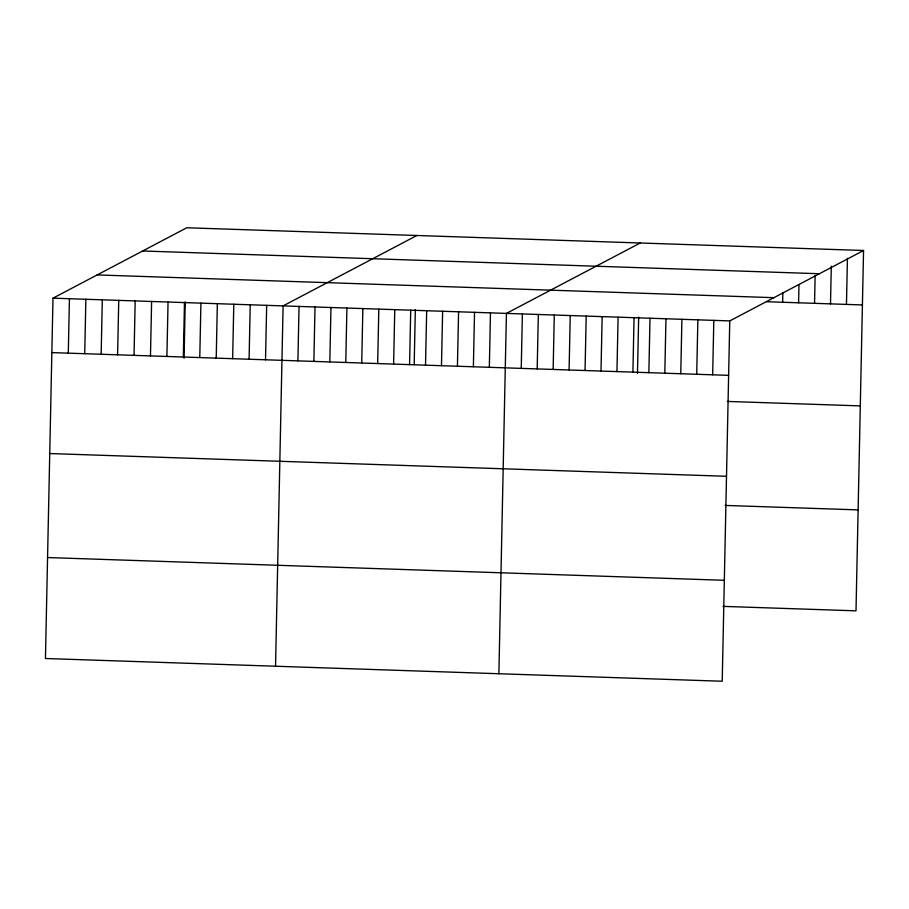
<?xml version="1.0" encoding="UTF-8"?>
<svg xmlns="http://www.w3.org/2000/svg" width="909" height="909" viewBox="0 0 909 909"><rect width="100%" height="100%" fill="white"/><g stroke="black" fill="none" stroke-linecap="round" stroke-linejoin="round"><path stroke-width="1.36" d="M863.55 250.498L186.788 227.761L52.995 298.163L45.45 658.502L722.212 681.239L729.768 320.911L863.55 250.498L856.005 610.837L723.064 606.371M68.289 353.158L69.436 298.709M84.73 353.703L85.866 299.266M101.16 354.26L102.308 299.822M117.602 354.805L118.738 300.368M134.032 355.362L135.18 300.924M150.474 355.919L151.61 301.47M166.904 356.464L168.051 302.027M183.345 357.021L184.482 302.583M184.05 358.237L185.231 301.856M199.775 357.567L200.923 303.129M216.217 358.123L217.353 303.686M232.647 358.68L233.795 304.242M249.089 359.225L250.225 304.788M265.519 359.782L266.667 305.344M275.552 666.229L283.097 305.89L416.89 235.488M297.913 360.873L299.05 306.435M313.866 361.407L315.003 306.969M329.819 361.941L330.956 307.503M345.772 362.475L346.908 308.037M361.725 363.021L362.861 308.571M377.667 363.555L378.814 309.117M393.62 364.089L394.767 309.651M409.573 364.623L410.72 310.185M414.174 364.657L415.333 309.594M425.526 365.157L426.673 310.719M441.479 365.691L442.626 311.253M457.432 366.236L458.579 311.798M473.384 366.77L474.521 312.332M489.337 367.304L490.474 312.866M498.882 673.739L506.427 313.4L640.22 242.998M521.243 368.372L522.38 313.935M537.196 368.918L538.333 314.469M553.149 369.452L554.285 315.014M569.102 369.986L570.238 315.548M585.055 370.52L586.191 316.082M601.008 371.054L602.144 316.616M616.961 371.599L618.097 317.15M632.914 372.133L634.05 317.696M637.482 373.474L638.663 317.105M648.867 372.667L650.003 318.23M664.809 373.201L665.956 318.764M680.761 373.735L681.909 319.298M696.714 374.269L697.862 319.832M712.667 374.815L713.815 320.377M782.649 302.265L782.854 292.493M798.602 302.799L798.977 284.653M814.555 303.333L815.134 275.416M830.508 303.867L831.292 266.178M846.461 304.401L847.427 258.338M142.633 250.986L819.395 273.734M97.149 274.927L773.911 297.675M766.696 301.72L862.414 304.947M52.995 298.163L729.768 320.911M51.858 352.601L728.62 375.349M727.359 401.426L860.3 405.891M49.745 453.546L726.507 476.293M725.177 505.427L858.119 509.892M47.563 557.547L724.325 580.294"/></g></svg>
